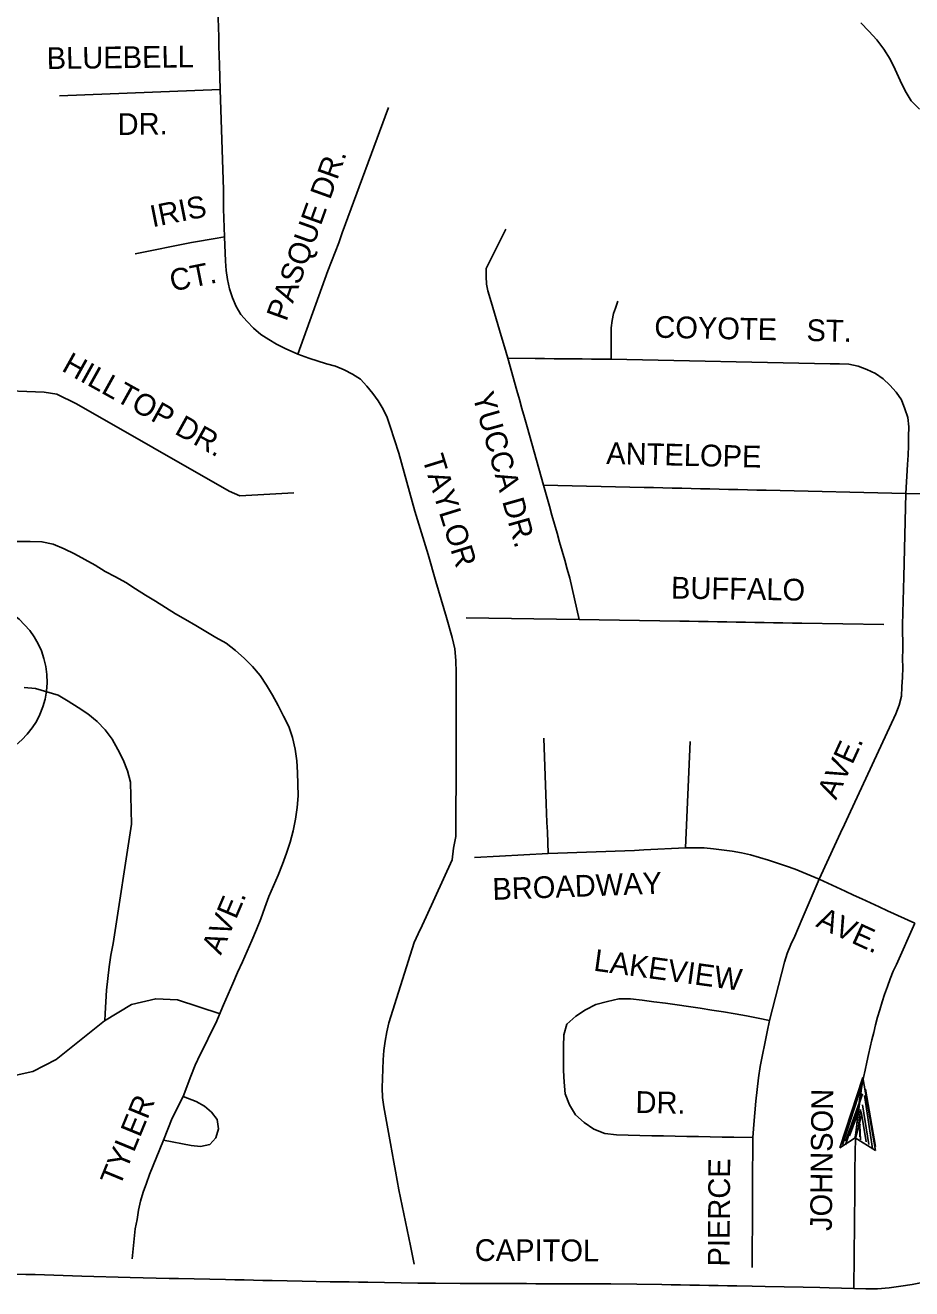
# Model space of a CAD drawing. Extents: x 1273685 to 1311991, y 16109961 to 16132859.
# Drawn here: x 1292860 to 1294748, y 16119300 to 16121991 of the extents above; entities that cross this region are included whole.
import ezdxf

# ---------------------------------------------------------------- set-up
doc = ezdxf.new("R2010")
doc.units = 0
for name, color, linetype in [('L3', 7, 'Continuous'), ('L48', 7, 'Continuous'), ('L8', 7, 'Continuous')]:
    doc.layers.add(name, color=color, linetype=linetype)

msp = doc.modelspace()

# ---------------------------------------------------------------- linework, layer by layer
at = {"layer": 'L3'}
for p, q in [((1293841.7, 16121473), (1293883.2, 16121556.7)), ((1293317, 16120988.9), (1293431.7, 16120995.2)), ((1293798.9, 16120729), (1294039.4, 16120725.5)), ((1294644.1, 16119749.6), (1294594.5, 16119600.5)), ((1294644.1, 16119749.6), (1294627.1, 16119621.7)), ((1294644.1, 16119749.6), (1294670.6, 16119594.7)), ((1294641.7, 16119733.6), (1294600.7, 16119606.3)), ((1294649.6, 16119725.4), (1294670.7, 16119602.7)), ((1294643.3, 16119715.5), (1294606.7, 16119606.2)), ((1294636.9, 16119697.7), (1294606.9, 16119614.2)), ((1294642.8, 16119691.5), (1294656.8, 16119607)), ((1294647.2, 16119711.4), (1294664.6, 16119598.8)), ((1294634.4, 16119677.7), (1294615.2, 16119626)), ((1294638.5, 16119681.6), (1294633.5, 16119639.6)), ((1294640.2, 16119667.5), (1294633.5, 16119639.6)), ((1294640.4, 16119677.5), (1294650.9, 16119613.2)), ((1294637.8, 16119651.5), (1294627.1, 16119623.7)), ((1294637.5, 16119639.5), (1294637.2, 16119623.5)), ((1294637.7, 16119647.5), (1294639, 16119617.4)), ((1294594.5, 16119600.5), (1294627.1, 16119621.7)), ((1294670.6, 16119594.7), (1294627.1, 16119621.7)), ((1294631.4, 16119633.6), (1294629.1, 16119623.7))]:
    msp.add_line(p, q, dxfattribs=at)
for points in [[(1293275, 16121854.1), (1293273.5, 16121906.4), (1293273, 16121926.4), (1293272.4, 16121946.3), (1293271.8, 16121966.3), (1293271.2, 16121986.3), (1293270.6, 16122006.3), (1293270.1, 16122026.3), (1293269.5, 16122046.2), (1293269, 16122066.2), (1293268.3, 16122086.2), (1293267.7, 16122106.2), (1293267.2, 16122126.1), (1293266.6, 16122146.1), (1293266.1, 16122166.1), (1293265.6, 16122180.9)], [(1294764.8, 16121812.4), (1294747, 16121829.9), (1294733.7, 16121851), (1294723.1, 16121873.6), (1294712.9, 16121896.5), (1294702, 16121919), (1294688.8, 16121940.2), (1294673.9, 16121960.2), (1294656.7, 16121978.4), (1294639.2, 16121996.2)], [(1293275, 16121854.1), (1293275, 16121854.2), (1293275, 16121854.3), (1292932.5, 16121840.7)], [(1293283.8, 16121540.2), (1293282.3, 16121600.1), (1293281.9, 16121620.1), (1293281.8, 16121640.1), (1293275, 16121854.1)], [(1293440.1, 16121290.4), (1293504, 16121468.1), (1293527.5, 16121527.3), (1293535.1, 16121548.6), (1293633.4, 16121815.6)], [(1293283.8, 16121540.2), (1293268.4, 16121537.3), (1293213.6, 16121528.1), (1293093.5, 16121504.1)], [(1293440.1, 16121290.4), (1293413, 16121302.4), (1293395.1, 16121311.4), (1293378.3, 16121321.9), (1293361.3, 16121332.5), (1293346.2, 16121345.6), (1293332.4, 16121359.9), (1293319.2, 16121375), (1293308.9, 16121392.1), (1293300.9, 16121410.4), (1293295, 16121429.5), (1293290.7, 16121449.1), (1293287.6, 16121468.8), (1293286.1, 16121488.8), (1293283.8, 16121540.2)], [(1293887.3, 16121281.8), (1293880.2, 16121305.8), (1293873.1, 16121329.7), (1293866.1, 16121353.7), (1293858.9, 16121377.7), (1293851.8, 16121401.6), (1293844.8, 16121425.6), (1293842.2, 16121439.5), (1293841.3, 16121455.8), (1293841.7, 16121473)], [(1294107.4, 16121279.6), (1294107.4, 16121308.4), (1294107.5, 16121346.3), (1294109.5, 16121362), (1294112.9, 16121377.1), (1294117.1, 16121388.5), (1294122.2, 16121403.6)], [(1293689.6, 16120956.1), (1293655.6, 16121079.6), (1293637.3, 16121136.7), (1293630.8, 16121155.6), (1293622, 16121173.5), (1293611.7, 16121190.7), (1293600.2, 16121207), (1293587.4, 16121222.4), (1293573.7, 16121237), (1293556.9, 16121247.7), (1293539.3, 16121257.2), (1293520.8, 16121264.6), (1293501.5, 16121270), (1293463.4, 16121282.1), (1293440.1, 16121290.4)], [(1293963.5, 16121011.7), (1293928.5, 16121136), (1293923.2, 16121155.3), (1293917.4, 16121174.4), (1293912.4, 16121193.8), (1293906.7, 16121213), (1293887.3, 16121281.8)], [(1293887.3, 16121281.8), (1293946, 16121281.2), (1293966, 16121281), (1293986, 16121280.8), (1294006, 16121280.6), (1294026, 16121280.4), (1294046, 16121280.2), (1294065.9, 16121280), (1294107.4, 16121279.6)], [(1294107.4, 16121279.6), (1294574.3, 16121269.5), (1294594.3, 16121269.8), (1294614.1, 16121268.9), (1294633.8, 16121265.2), (1294652.5, 16121258), (1294670.4, 16121249.1), (1294687.1, 16121238), (1294701.6, 16121224.3), (1294715.1, 16121209.5), (1294726.3, 16121192.9), (1294733.4, 16121174.3), (1294739.5, 16121155.2), (1294741.4, 16121135.4), (1294741, 16121115.4), (1294740.7, 16121095.4), (1294740, 16121075.4), (1294738.6, 16121055.5), (1294735.2, 16120993.7)], [(1292789.1, 16121213.6), (1292900.3, 16121209.4), (1292926.8, 16121204.9), (1292968.7, 16121184.4), (1293294.2, 16120998.4), (1293317, 16120988.9), (1293431.7, 16120995.2)], [(1294039.4, 16120725.5), (1294019.6, 16120813.5), (1294014.2, 16120832.7), (1294008.8, 16120851.7), (1294003.4, 16120870.8), (1293997.9, 16120890), (1293992.5, 16120909.2), (1293987.1, 16120928.3), (1293981.6, 16120947.6), (1293976.2, 16120966.8), (1293963.5, 16121011.7)], [(1294735.2, 16120993.7), (1294437.8, 16121000.6), (1294417.8, 16121001.1), (1294397.8, 16121001.6), (1294377.8, 16121002), (1294357.8, 16121002.5), (1294337.8, 16121003), (1294317.8, 16121003.5), (1294297.8, 16121003.9), (1294277.9, 16121004.4), (1294257.9, 16121004.8), (1294237.9, 16121005.3), (1294218, 16121005.8), (1294198, 16121006.2), (1294178, 16121006.7), (1293963.5, 16121011.7)], [(1294735.2, 16120993.7), (1294731.1, 16120816), (1294728.6, 16120713.8)], [(1295220.3, 16120981.7), (1295195.7, 16120986), (1295170.7, 16120987.6), (1295145.7, 16120988.6), (1295120.7, 16120989), (1295095.8, 16120989.3), (1295070.8, 16120989.7), (1295045.8, 16120990), (1295020.8, 16120990.3), (1294995.8, 16120990.6), (1294970.8, 16120990.9), (1294945.8, 16120991.2), (1294920.8, 16120991.5), (1294895.8, 16120991.8), (1294870.8, 16120992.1), (1294845.8, 16120992.4), (1294820.9, 16120992.7), (1294795.9, 16120993), (1294770.9, 16120993.3), (1294735.2, 16120993.7)], [(1293757.2, 16120729.6), (1293734.5, 16120806.2), (1293718.2, 16120863.8), (1293689.6, 16120956.1)], [(1292781.6, 16120891.3), (1292870.2, 16120891.5), (1292895.1, 16120891.1), (1292919.3, 16120885.7), (1292942.4, 16120876.1), (1292964.7, 16120864.9), (1292986.9, 16120853.4), (1293008.6, 16120841.1), (1293029.9, 16120827.9), (1293051.9, 16120816.2), (1293073.8, 16120803.9), (1293094.9, 16120790.7), (1293115.8, 16120777), (1293137.4, 16120764.3), (1293158.5, 16120750.9), (1293179.6, 16120737.5), (1293201.3, 16120725.2), (1293222.9, 16120712.6), (1293244.2, 16120699.7), (1293265.8, 16120686.9), (1293287.5, 16120674.6), (1293307.5, 16120659.6), (1293326.1, 16120643), (1293344.1, 16120625.5), (1293359.8, 16120606.2), (1293373.9, 16120585.5), (1293386.5, 16120563.9), (1293398.4, 16120541.9), (1293410, 16120519.8), (1293420.9, 16120497.3), (1293429.1, 16120473.7), (1293434.5, 16120449.3), (1293438.2, 16120424.6), (1293439.4, 16120399.6), (1293440.4, 16120374.6), (1293440.8, 16120349.6), (1293439.2, 16120324.8), (1293435.1, 16120300.1), (1293430.4, 16120275.6), (1293424.2, 16120251.3), (1293416.4, 16120227.6), (1293407.8, 16120204.1), (1293398.5, 16120181), (1293388.2, 16120158.1), (1293378.3, 16120135.2), (1293369.7, 16120111.8), (1293361.3, 16120088.2), (1293352.2, 16120064.9), (1293342.4, 16120041.9), (1293332.7, 16120018.9), (1293322.4, 16119996.1), (1293312.1, 16119973.4), (1293302.1, 16119950.4), (1293292.2, 16119927.5), (1293282.3, 16119904.6), (1293265.4, 16119865.9)], [(1293768.7, 16120213.5), (1293772.1, 16120238.3), (1293776.6, 16120262.9), (1293777.1, 16120287.8), (1293777.2, 16120312.8), (1293777.2, 16120337.8), (1293777.3, 16120362.8), (1293777.3, 16120387.8), (1293777.4, 16120412.8), (1293777.4, 16120437.8), (1293777.5, 16120462.8), (1293777.5, 16120487.8), (1293777.6, 16120512.8), (1293777.7, 16120537.8), (1293777.7, 16120562.8), (1293777.6, 16120587.8), (1293777.7, 16120612.8), (1293777.2, 16120637.8), (1293774.8, 16120662.7), (1293769, 16120686.9), (1293757.2, 16120729.6)], [(1294039.4, 16120725.5), (1294254, 16120721.8), (1294274, 16120721.5), (1294294, 16120721.1), (1294314, 16120720.8), (1294334, 16120720.5), (1294353.9, 16120720.1), (1294373.9, 16120719.8), (1294393.9, 16120719.4), (1294413.9, 16120719.1), (1294433.8, 16120718.8), (1294453.7, 16120718.4), (1294473.7, 16120718.1), (1294493.7, 16120717.8), (1294513.7, 16120717.4), (1294688.6, 16120714.4)], [(1294728.6, 16120713.8), (1294729, 16120662), (1294728.5, 16120642.1), (1294728.7, 16120622.1), (1294728.1, 16120602.2), (1294727, 16120582.2), (1294725.9, 16120562.3), (1294721.3, 16120542.8), (1294713.9, 16120524.3), (1294613.1, 16120307), (1294604.5, 16120288.9), (1294596.1, 16120270.7), (1294588, 16120252.4), (1294550.7, 16120172.1)], [(1293028.9, 16119870.3), (1293029.9, 16119886.3), (1293031.4, 16119911.2), (1293033, 16119936.2), (1293035.5, 16119961), (1293038.6, 16119985.9), (1293042.1, 16120010.6), (1293047.1, 16120035.1), (1293085.7, 16120289.4), (1293083.9, 16120379), (1293077.8, 16120403.2), (1293068.4, 16120426.3), (1293056.8, 16120448.5), (1293044.6, 16120470.3), (1293030.1, 16120490.6), (1293012.6, 16120508.4), (1292993, 16120524.1), (1292972.2, 16120537.8), (1292951.4, 16120551.7), (1292929.9, 16120564.3), (1292905.7, 16120571.1), (1292881.8, 16120578.6), (1292857.1, 16120580.7)], [(1293964.3, 16120472.8), (1293969.6, 16120333), (1293970.2, 16120313), (1293971, 16120293), (1293971.8, 16120273.1), (1293973.4, 16120226.8)], [(1294276, 16120465.8), (1294266.3, 16120238.8)], [(1293973.4, 16120226.8), (1294157.4, 16120233.7), (1294177.4, 16120234.7), (1294266.3, 16120238.8)], [(1294266.3, 16120238.8), (1294305.9, 16120238.8), (1294325.8, 16120237.1), (1294365.4, 16120232.1), (1294385.1, 16120228.6), (1294404.6, 16120223.9), (1294423.9, 16120218.6), (1294442.9, 16120212.8), (1294462, 16120206.7), (1294481, 16120200.3), (1294499.8, 16120193.7), (1294550.7, 16120172.1)], [(1293688.2, 16119352.2), (1293680.4, 16119391.5), (1293655.7, 16119510.9), (1293651.7, 16119530.5), (1293648.2, 16119550.2), (1293645, 16119569.9), (1293641.5, 16119589.6), (1293637.8, 16119609.2), (1293623.3, 16119687.8), (1293621, 16119707.7), (1293620.2, 16119727.7), (1293620.6, 16119747.6), (1293621.2, 16119767.6), (1293621.8, 16119787.6), (1293623.3, 16119807.6), (1293626, 16119827.4), (1293629.7, 16119847), (1293633.8, 16119866.6), (1293688.3, 16120037.7), (1293696.6, 16120056), (1293705.2, 16120074), (1293713.4, 16120092.2), (1293768.7, 16120213.5)], [(1293816.9, 16120218.2), (1293870, 16120221.2), (1293973.4, 16120226.8)], [(1294550.7, 16120172.1), (1294514.2, 16120087.8), (1294506.6, 16120069.3), (1294499.1, 16120050.8), (1294490.1, 16120032.9), (1294482.9, 16120014.3), (1294476.8, 16119995.3), (1294445.2, 16119871.5)], [(1294550.7, 16120172.1), (1294606.4, 16120146.5), (1294624.2, 16120138.3), (1294641.8, 16120130.3), (1294659.9, 16120121.9), (1294678.2, 16120113.6), (1294696.3, 16120105.2), (1294754.5, 16120078.6)], [(1294624.8, 16119300.7), (1294626.7, 16119509.5), (1294626.7, 16119526.1), (1294626.9, 16119544), (1294627.4, 16119596.8), (1294628.4, 16119614), (1294629.7, 16119631.8), (1294630.8, 16119649.6), (1294632.1, 16119667.3), (1294634.2, 16119684.6), (1294636.8, 16119702.4), (1294639.4, 16119718.8), (1294642.1, 16119735.1), (1294645.4, 16119750.3), (1294648.7, 16119765.9), (1294652, 16119782.8), (1294655.6, 16119798.7), (1294659.6, 16119814.6), (1294663.2, 16119830.3), (1294666.9, 16119846), (1294670.8, 16119862.1), (1294675.3, 16119878.3), (1294680.1, 16119894.1), (1294685.1, 16119911.1), (1294690.2, 16119927), (1294696.2, 16119944.1), (1294702.1, 16119960.2), (1294708.6, 16119976.2), (1294715.2, 16119990.9), (1294754.5, 16120078.6)], [(1292770.8, 16119751.8), (1292792.9, 16119750.6), (1292815, 16119749.1), (1292876, 16119762.8), (1292925.3, 16119788.5), (1293028.8, 16119870.3), (1293086.3, 16119905.1), (1293137.7, 16119917.7), (1293183.9, 16119915.3), (1293274.7, 16119885.2)], [(1294445.2, 16119871.5), (1294420.6, 16119876.3), (1294396, 16119881), (1294371.5, 16119885.5), (1294346.9, 16119889.7), (1294322.2, 16119893.6), (1294297.5, 16119897.3), (1294272.7, 16119900.9), (1294248, 16119904.5), (1294223.3, 16119908), (1294198.4, 16119911.4), (1294173.7, 16119914.7), (1294148.9, 16119917.7), (1294123.9, 16119917.2), (1294099.6, 16119911.6), (1294075.4, 16119905.3), (1294052.9, 16119894.4), (1294032.2, 16119880.6), (1294013, 16119863.6), (1294007.1, 16119840.7), (1294006.1, 16119815.7), (1294006, 16119790.2), (1294006.1, 16119765.1), (1294007.8, 16119740.2), (1294010, 16119715.3), (1294019.3, 16119692), (1294031.4, 16119670.6), (1294050.4, 16119654.1), (1294070.9, 16119639.7), (1294094.2, 16119630.8), (1294119, 16119627.8), (1294144, 16119627.2), (1294169, 16119626.6), (1294194, 16119626), (1294219, 16119625.5), (1294243.9, 16119625), (1294268.9, 16119624.5), (1294293.9, 16119624.1), (1294318.9, 16119623.6), (1294343.9, 16119623.2), (1294368.9, 16119622.7), (1294409.4, 16119621.9)], [(1293265.4, 16119865.9), (1293254.4, 16119843.5), (1293243.4, 16119821), (1293232.5, 16119798.6), (1293222, 16119775.9), (1293212.3, 16119752.9), (1293196.3, 16119709.2)], [(1294445.2, 16119871.5), (1294440, 16119847.1), (1294434.8, 16119822.6), (1294429.8, 16119798.2), (1294424.9, 16119773.7), (1294421.3, 16119748.9), (1294418.4, 16119724.1), (1294415.6, 16119699.3), (1294413.4, 16119674.4), (1294411.5, 16119649.5), (1294409.4, 16119621.9)], [(1293196.3, 16119709.2), (1293172.9, 16119663.2), (1293154.3, 16119616.8)], [(1293196.3, 16119709.2), (1293224.1, 16119699.1), (1293241.2, 16119688.6), (1293256.4, 16119676), (1293268.7, 16119660.4), (1293271.3, 16119640.8), (1293265.9, 16119621.8), (1293252.6, 16119607.2), (1293233.1, 16119603), (1293213.3, 16119604.8), (1293154.3, 16119616.8)], [(1293154.3, 16119616.8), (1293124.3, 16119543.7), (1293118, 16119524.7), (1293111, 16119506), (1293104.9, 16119486.9), (1293100.9, 16119467.3), (1293097.8, 16119447.6), (1293094, 16119427.8), (1293087.2, 16119363.6)], [(1294409.4, 16119621.9), (1294409.3, 16119602), (1294409.2, 16119582), (1294409, 16119562.1), (1294409, 16119542.2), (1294408.9, 16119522.3), (1294408.8, 16119502.5), (1294408.7, 16119482.5), (1294408.6, 16119462.5), (1294408.4, 16119442.5), (1294408.5, 16119422.5), (1294408.3, 16119402.5), (1294408, 16119345.4)], [(1294624.8, 16119300.7), (1294649.8, 16119300.2), (1294674.8, 16119300.1), (1294699.7, 16119301.9), (1294724.5, 16119305.2), (1294749.1, 16119309.3), (1294773.7, 16119314.4), (1294796.4, 16119324.8), (1294817.5, 16119338.1), (1294855.7, 16119363.2)], [(1292765.4, 16119333.7), (1292800.8, 16119332.6), (1292820.8, 16119332), (1292860.7, 16119330.7), (1292880.8, 16119330.1), (1292900.6, 16119329.5), (1292920.6, 16119328.8), (1292940.6, 16119328.2), (1292960.6, 16119327.6), (1292980.6, 16119327), (1293082.9, 16119323.7)], [(1293082.9, 16119323.7), (1293166.2, 16119322), (1293186.1, 16119321.6), (1293285.9, 16119319.5), (1293305.9, 16119319.1), (1293325.9, 16119318.7), (1293345.9, 16119318.3), (1293365.8, 16119317.9), (1293385.8, 16119317.4), (1293449.5, 16119316.1)], [(1293449.5, 16119316.1), (1293509.5, 16119315.1), (1293529.4, 16119314.8), (1293549.4, 16119314.5), (1293569.4, 16119314.1), (1293589.4, 16119313.8), (1293696.1, 16119312.1)], [(1293696.1, 16119312.1), (1293733.2, 16119311.8), (1293786.2, 16119311.3)], [(1293786.2, 16119311.3), (1293847.5, 16119311.1), (1293867.5, 16119311.1), (1293887.5, 16119311), (1293907.4, 16119310.9), (1293927.4, 16119310.9), (1293947.4, 16119310.8), (1293967.4, 16119310.7), (1293987.4, 16119310.7), (1294007.4, 16119310.6), (1294027.4, 16119310.5), (1294047.4, 16119310.5), (1294067.3, 16119310.4), (1294087.3, 16119310.3), (1294107.3, 16119310.3), (1294162.4, 16119310.1)], [(1294162.4, 16119310.1), (1294215.6, 16119309.1), (1294235.6, 16119308.7), (1294255.6, 16119308.3), (1294275.6, 16119307.9), (1294295.6, 16119307.6), (1294315.6, 16119307.2), (1294335.6, 16119306.8), (1294355.6, 16119306.4), (1294375.6, 16119306.1), (1294407.8, 16119305.7)], [(1294407.8, 16119305.7), (1294435.5, 16119304.9), (1294516.9, 16119303.4)], [(1294516.9, 16119303.4), (1294551.9, 16119302.5), (1294571.8, 16119302), (1294624.8, 16119300.7)]]:
    msp.add_lwpolyline(points, dxfattribs=at)
at = {"layer": 'L8'}
msp.add_ellipse((1292733.2, 16120594.6), major_axis=(-4.1, -173.3), ratio=0.998381, dxfattribs=at)

# ---------------------------------------------------------------- texts
at = {"layer": 'L48'}
for s, height, rotation, p in [('BLUEBELL', 46.31, 0.6928, (1292905.7, 16121897.6)), ('DR.', 46.31, 0.6928, (1293056.7, 16121757.1)), ('PASQUE DR.', 46.31, 70.2489, (1293415.9, 16121358.5)), ('IRIS', 46.31, 11.2872, (1293130.7, 16121560.5)), ('CT.', 46.31, 11.2872, (1293172.4, 16121423.7)), ('COYOTE', 46.31, 358.7682, (1294199.2, 16121325.6)), ('ST.', 46.31, 358.7682, (1294523.4, 16121318.6)), ('HILLTOP DR.', 46.307, 330.8831, (1292935.1, 16121256)), ('YUCCA DR.', 46.31, 285.7162, (1293811.8, 16121202.8)), ('ANTELOPE', 46.31, 358.6531, (1294096.9, 16121056.6)), ('TAYLOR', 46.31, 287.2432, (1293704.8, 16121069)), ('BUFFALO', 46.31, 359.0542, (1294234.9, 16120770.1)), ('AVE.', 46.31, 65.3135, (1294586.8, 16120339.6)), ('BROADWAY', 46.31, 2.1547, (1293855.6, 16120128)), ('AVE.', 46.31, 66.964, (1293276.3, 16120009.1)), ('AVE.', 46.31, 335.3351, (1294542, 16120072.3)), ('LAKEVIEW', 46.31, 352.1803, (1294068.8, 16119977.7)), ('DR.', 46.31, 358.8079, (1294159.2, 16119674.8)), ('JOHNSON', 46.31, 89.4363, (1294577.7, 16119422.9)), ('TYLER', 46.31, 67.6775, (1293060.9, 16119515.6)), ('PIERCE', 46.31, 89.6555, (1294359.9, 16119347.2)), ('CAPITOL', 46.31, 359.7995, (1293817.1, 16119359.3))]:
    msp.add_text(s, height=height, rotation=rotation, dxfattribs=at).set_placement(p)

doc.saveas('drawing.dxf')
